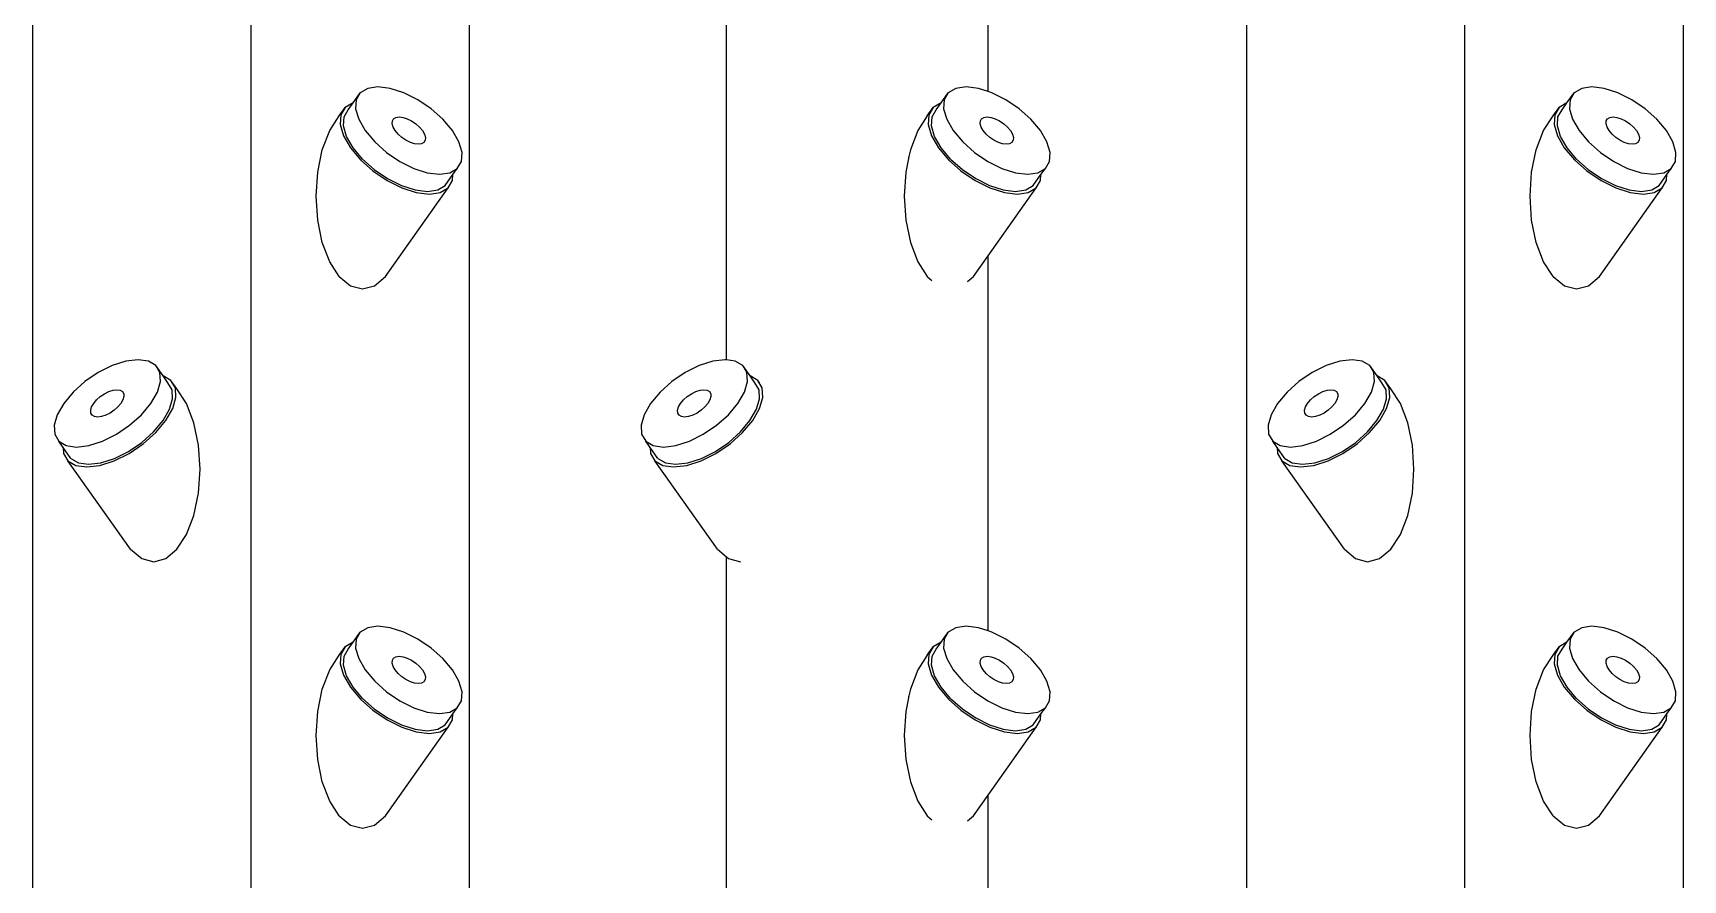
# Model space of a CAD drawing. Header units: metres. Extents: x -175 to 101, y -7 to 93.
# Drawn here: x 2.261 to 2.941, y 0.704 to 1.053 of the extents above; entities that cross this region are included whole.
import ezdxf

# ---------------------------------------------------------------- set-up
doc = ezdxf.new("R2010")
doc.units = ezdxf.units.M

msp = doc.modelspace()

# ---------------------------------------------------------------- linework, layer by layer
for p, q in [((2.26103, 0.0428), (2.26103, 1.98869)), ((2.35083, 0.0428), (2.35083, 1.98869)), ((2.44064, 1.98869), (2.44064, 0.0428)), ((2.76103, 0.0428), (2.76103, 1.98869)), ((2.85083, 0.0428), (2.85083, 1.98869)), ((2.94064, 1.98869), (2.94064, 0.0428)), ((2.6545, 1.02876), (2.6545, 1.1832)), ((2.5467, 0.9183), (2.5467, 1.05925)), ((2.39285, 1.02409), (2.39584, 1.02828)), ((2.39584, 1.02828), (2.39414, 1.02543)), ((2.39891, 1.03007), (2.39584, 1.02828)), ((2.40312, 1.03069), (2.39891, 1.03007)), ((2.4082, 1.03007), (2.40312, 1.03069)), ((2.41381, 1.02828), (2.4082, 1.03007)), ((2.41954, 1.02543), (2.41381, 1.02828)), ((2.63504, 1.02409), (2.63804, 1.02828)), ((2.63804, 1.02828), (2.63634, 1.02543)), ((2.6411, 1.03007), (2.63804, 1.02828)), ((2.64532, 1.03069), (2.6411, 1.03007)), ((2.6504, 1.03007), (2.64532, 1.03069)), ((2.6545, 1.02876), (2.6504, 1.03007)), ((2.656, 1.02828), (2.6545, 1.02876)), ((2.66174, 1.02543), (2.656, 1.02828)), ((2.89285, 1.02409), (2.89584, 1.02828)), ((2.89584, 1.02828), (2.89414, 1.02543)), ((2.89891, 1.03007), (2.89584, 1.02828)), ((2.90312, 1.03069), (2.89891, 1.03007)), ((2.9082, 1.03007), (2.90312, 1.03069)), ((2.91381, 1.02828), (2.9082, 1.03007)), ((2.91954, 1.02543), (2.91381, 1.02828)), ((2.38718, 1.01877), (2.3896, 1.02218)), ((2.3896, 1.02218), (2.38779, 1.01915)), ((2.38914, 1.01835), (2.39084, 1.02121)), ((2.39285, 1.02409), (2.3896, 1.02218)), ((2.39084, 1.02121), (2.39285, 1.02409)), ((2.39288, 1.02409), (2.39285, 1.02409)), ((2.39414, 1.02543), (2.39392, 1.02171)), ((2.39392, 1.02171), (2.39519, 1.01737)), ((2.42503, 1.02171), (2.41954, 1.02543)), ((2.42988, 1.01737), (2.42503, 1.02171)), ((2.62937, 1.01877), (2.63179, 1.02218)), ((2.63179, 1.02218), (2.62998, 1.01915)), ((2.63134, 1.01835), (2.63304, 1.02121)), ((2.63504, 1.02409), (2.63179, 1.02218)), ((2.63304, 1.02121), (2.63504, 1.02409)), ((2.63508, 1.02409), (2.63504, 1.02409)), ((2.63634, 1.02543), (2.63611, 1.02171)), ((2.63611, 1.02171), (2.63738, 1.01737)), ((2.66722, 1.02171), (2.66174, 1.02543)), ((2.67208, 1.01737), (2.66722, 1.02171)), ((2.88718, 1.01877), (2.8896, 1.02218)), ((2.8896, 1.02218), (2.88779, 1.01915)), ((2.88914, 1.01835), (2.89084, 1.02121)), ((2.89285, 1.02409), (2.8896, 1.02218)), ((2.89084, 1.02121), (2.89285, 1.02409)), ((2.89288, 1.02409), (2.89285, 1.02409)), ((2.89414, 1.02543), (2.89392, 1.02171)), ((2.89392, 1.02171), (2.89519, 1.01737)), ((2.92503, 1.02171), (2.91954, 1.02543)), ((2.92988, 1.01737), (2.92503, 1.02171)), ((2.3802, 1.0048), (2.38323, 1.0127)), ((2.38323, 1.0127), (2.38718, 1.01877)), ((2.38779, 1.01915), (2.38755, 1.0152)), ((2.38755, 1.0152), (2.3889, 1.01059)), ((2.38892, 1.01463), (2.38914, 1.01835)), ((2.39019, 1.0103), (2.38892, 1.01463)), ((2.39519, 1.01737), (2.39786, 1.01273)), ((2.39786, 1.01273), (2.40176, 1.00808)), ((2.40898, 1.01553), (2.40905, 1.01669)), ((2.40937, 1.01418), (2.40898, 1.01553)), ((2.40905, 1.01669), (2.40958, 1.01759)), ((2.41021, 1.01273), (2.40937, 1.01418)), ((2.40958, 1.01759), (2.41054, 1.01815)), ((2.41143, 1.01127), (2.41021, 1.01273)), ((2.41054, 1.01815), (2.41185, 1.01834)), ((2.41185, 1.01834), (2.41344, 1.01815)), ((2.41344, 1.01815), (2.41519, 1.01759)), ((2.41519, 1.01759), (2.41699, 1.01669)), ((2.41699, 1.01669), (2.4187, 1.01553)), ((2.4187, 1.01553), (2.42022, 1.01418)), ((2.42022, 1.01418), (2.42144, 1.01273)), ((2.42144, 1.01273), (2.42227, 1.01127)), ((2.43378, 1.01273), (2.42988, 1.01737)), ((2.43646, 1.00808), (2.43378, 1.01273)), ((2.62542, 1.0127), (2.62239, 1.0048)), ((2.62937, 1.01877), (2.62542, 1.0127)), ((2.62998, 1.01915), (2.62974, 1.0152)), ((2.62974, 1.0152), (2.63109, 1.01059)), ((2.63111, 1.01463), (2.63134, 1.01835)), ((2.63238, 1.0103), (2.63111, 1.01463)), ((2.63738, 1.01737), (2.64006, 1.01273)), ((2.64006, 1.01273), (2.64396, 1.00808)), ((2.65117, 1.01553), (2.65124, 1.01669)), ((2.65157, 1.01418), (2.65117, 1.01553)), ((2.65124, 1.01669), (2.65177, 1.01759)), ((2.6524, 1.01273), (2.65157, 1.01418)), ((2.65177, 1.01759), (2.65273, 1.01815)), ((2.65362, 1.01127), (2.6524, 1.01273)), ((2.65273, 1.01815), (2.65405, 1.01834)), ((2.65405, 1.01834), (2.65564, 1.01815)), ((2.65564, 1.01815), (2.65739, 1.01759)), ((2.65739, 1.01759), (2.65918, 1.01669)), ((2.65918, 1.01669), (2.66089, 1.01553)), ((2.66089, 1.01553), (2.66241, 1.01418)), ((2.66241, 1.01418), (2.66363, 1.01273)), ((2.66363, 1.01273), (2.66447, 1.01127)), ((2.67598, 1.01273), (2.67208, 1.01737)), ((2.67865, 1.00808), (2.67598, 1.01273)), ((2.8802, 1.0048), (2.88323, 1.0127)), ((2.88323, 1.0127), (2.88718, 1.01877)), ((2.88779, 1.01915), (2.88755, 1.0152)), ((2.88755, 1.0152), (2.8889, 1.01059)), ((2.88892, 1.01463), (2.88914, 1.01835)), ((2.89019, 1.0103), (2.88892, 1.01463)), ((2.89519, 1.01737), (2.89786, 1.01273)), ((2.89786, 1.01273), (2.90176, 1.00808)), ((2.90898, 1.01553), (2.90905, 1.01669)), ((2.90937, 1.01418), (2.90898, 1.01553)), ((2.90905, 1.01669), (2.90958, 1.01759)), ((2.91021, 1.01273), (2.90937, 1.01418)), ((2.90958, 1.01759), (2.91054, 1.01815)), ((2.91143, 1.01127), (2.91021, 1.01273)), ((2.91054, 1.01815), (2.91185, 1.01834)), ((2.91185, 1.01834), (2.91344, 1.01815)), ((2.91344, 1.01815), (2.91519, 1.01759)), ((2.91519, 1.01759), (2.91699, 1.01669)), ((2.91699, 1.01669), (2.9187, 1.01553)), ((2.9187, 1.01553), (2.92022, 1.01418)), ((2.92022, 1.01418), (2.92144, 1.01273)), ((2.92144, 1.01273), (2.92227, 1.01127)), ((2.93378, 1.01273), (2.92988, 1.01737)), ((2.93646, 1.00808), (2.93378, 1.01273)), ((2.3889, 1.01059), (2.39174, 1.00565)), ((2.39286, 1.00565), (2.39019, 1.0103)), ((2.40176, 1.00808), (2.40662, 1.00374)), ((2.41295, 1.00992), (2.41143, 1.01127)), ((2.41466, 1.00876), (2.41295, 1.00992)), ((2.41645, 1.00786), (2.41466, 1.00876)), ((2.4182, 1.0073), (2.41645, 1.00786)), ((2.41979, 1.00711), (2.4182, 1.0073)), ((2.42111, 1.0073), (2.41979, 1.00711)), ((2.42207, 1.00786), (2.42111, 1.0073)), ((2.4226, 1.00876), (2.42207, 1.00786)), ((2.42227, 1.01127), (2.42267, 1.00992)), ((2.42267, 1.00992), (2.4226, 1.00876)), ((2.43773, 1.00374), (2.43646, 1.00808)), ((2.63109, 1.01059), (2.63393, 1.00565)), ((2.63506, 1.00565), (2.63238, 1.0103)), ((2.64396, 1.00808), (2.64881, 1.00374)), ((2.65514, 1.00992), (2.65362, 1.01127)), ((2.65685, 1.00876), (2.65514, 1.00992)), ((2.65865, 1.00786), (2.65685, 1.00876)), ((2.6604, 1.0073), (2.65865, 1.00786)), ((2.66199, 1.00711), (2.6604, 1.0073)), ((2.6633, 1.0073), (2.66199, 1.00711)), ((2.66426, 1.00786), (2.6633, 1.0073)), ((2.66479, 1.00876), (2.66426, 1.00786)), ((2.66447, 1.01127), (2.66486, 1.00992)), ((2.66486, 1.00992), (2.66479, 1.00876)), ((2.67992, 1.00374), (2.67865, 1.00808)), ((2.8889, 1.01059), (2.89174, 1.00565)), ((2.89286, 1.00565), (2.89019, 1.0103)), ((2.90176, 1.00808), (2.90662, 1.00374)), ((2.91295, 1.00992), (2.91143, 1.01127)), ((2.91466, 1.00876), (2.91295, 1.00992)), ((2.91645, 1.00786), (2.91466, 1.00876)), ((2.9182, 1.0073), (2.91645, 1.00786)), ((2.91979, 1.00711), (2.9182, 1.0073)), ((2.92111, 1.0073), (2.91979, 1.00711)), ((2.92207, 1.00786), (2.92111, 1.0073)), ((2.9226, 1.00876), (2.92207, 1.00786)), ((2.92227, 1.01127), (2.92267, 1.00992)), ((2.92267, 1.00992), (2.9226, 1.00876)), ((2.93773, 1.00374), (2.93646, 1.00808)), ((2.37829, 0.99559), (2.3802, 1.0048)), ((2.39174, 1.00565), (2.39588, 1.00072)), ((2.39676, 1.00101), (2.39286, 1.00565)), ((2.39588, 1.00072), (2.40104, 0.99611)), ((2.39676, 1.00101), (2.40162, 0.99667)), ((2.40662, 1.00374), (2.4121, 1.00003)), ((2.4121, 1.00003), (2.41784, 0.99717)), ((2.4358, 0.99717), (2.4375, 1.00003)), ((2.4375, 1.00003), (2.43773, 1.00374)), ((2.62166, 1.00129), (2.62048, 0.99559)), ((2.62183, 1.00209), (2.62166, 1.00129)), ((2.62169, 1.00179), (2.62166, 1.00129)), ((2.62239, 1.0048), (2.62183, 1.00209)), ((2.63393, 1.00565), (2.63808, 1.00072)), ((2.63896, 1.00101), (2.63506, 1.00565)), ((2.63808, 1.00072), (2.64324, 0.99611)), ((2.63896, 1.00101), (2.64381, 0.99667)), ((2.64881, 1.00374), (2.6543, 1.00003)), ((2.6543, 1.00003), (2.66004, 0.99717)), ((2.678, 0.99717), (2.6797, 1.00003)), ((2.6797, 1.00003), (2.67992, 1.00374)), ((2.87829, 0.99559), (2.8802, 1.0048)), ((2.89174, 1.00565), (2.89588, 1.00072)), ((2.89676, 1.00101), (2.89286, 1.00565)), ((2.89588, 1.00072), (2.90104, 0.99611)), ((2.89676, 1.00101), (2.90162, 0.99667)), ((2.90662, 1.00374), (2.9121, 1.00003)), ((2.9121, 1.00003), (2.91784, 0.99717)), ((2.9358, 0.99717), (2.9375, 1.00003)), ((2.9375, 1.00003), (2.93773, 1.00374)), ((2.37764, 0.98571), (2.37829, 0.99559)), ((2.40104, 0.99611), (2.40687, 0.99216)), ((2.40162, 0.99667), (2.4071, 0.99295)), ((2.4071, 0.99295), (2.41284, 0.9901)), ((2.41784, 0.99717), (2.42344, 0.99538)), ((2.42344, 0.99538), (2.42852, 0.99476)), ((2.42852, 0.99476), (2.43274, 0.99538)), ((2.4308, 0.9901), (2.43401, 0.99463)), ((2.43274, 0.99538), (2.4358, 0.99717)), ((2.43386, 0.99216), (2.43401, 0.99463)), ((2.43401, 0.99463), (2.4358, 0.99717)), ((2.62048, 0.99559), (2.61983, 0.98571)), ((2.64324, 0.99611), (2.64906, 0.99216)), ((2.64381, 0.99667), (2.6493, 0.99295)), ((2.6493, 0.99295), (2.65504, 0.9901)), ((2.66004, 0.99717), (2.66564, 0.99538)), ((2.66564, 0.99538), (2.67072, 0.99476)), ((2.67072, 0.99476), (2.67493, 0.99538)), ((2.673, 0.9901), (2.6762, 0.99463)), ((2.67493, 0.99538), (2.678, 0.99717)), ((2.67605, 0.99216), (2.6762, 0.99463)), ((2.6762, 0.99463), (2.678, 0.99717)), ((2.87764, 0.98571), (2.87829, 0.99559)), ((2.90104, 0.99611), (2.90687, 0.99216)), ((2.90162, 0.99667), (2.9071, 0.99295)), ((2.9071, 0.99295), (2.91284, 0.9901)), ((2.91784, 0.99717), (2.92344, 0.99538)), ((2.92344, 0.99538), (2.92852, 0.99476)), ((2.92852, 0.99476), (2.93274, 0.99538)), ((2.9308, 0.9901), (2.93401, 0.99463)), ((2.93274, 0.99538), (2.9358, 0.99717)), ((2.93386, 0.99216), (2.93401, 0.99463)), ((2.93401, 0.99463), (2.9358, 0.99717)), ((2.37829, 0.97583), (2.37764, 0.98571)), ((2.40626, 0.95266), (2.43205, 0.98913)), ((2.40687, 0.99216), (2.41297, 0.98913)), ((2.41284, 0.9901), (2.41844, 0.98831)), ((2.41297, 0.98913), (2.41892, 0.98722)), ((2.41844, 0.98831), (2.42352, 0.98769)), ((2.41892, 0.98722), (2.42432, 0.98657)), ((2.42352, 0.98769), (2.42774, 0.98831)), ((2.42432, 0.98657), (2.4288, 0.98722)), ((2.42774, 0.98831), (2.4308, 0.9901)), ((2.4288, 0.98722), (2.43205, 0.98913)), ((2.43205, 0.98913), (2.43386, 0.99216)), ((2.61983, 0.98571), (2.62048, 0.97583)), ((2.64906, 0.99216), (2.65516, 0.98913)), ((2.6545, 0.9612), (2.67424, 0.98913)), ((2.65504, 0.9901), (2.66064, 0.98831)), ((2.65516, 0.98913), (2.66111, 0.98722)), ((2.66064, 0.98831), (2.66572, 0.98769)), ((2.66111, 0.98722), (2.66651, 0.98657)), ((2.66572, 0.98769), (2.66993, 0.98831)), ((2.66651, 0.98657), (2.67099, 0.98722)), ((2.66993, 0.98831), (2.673, 0.9901)), ((2.67099, 0.98722), (2.67424, 0.98913)), ((2.67424, 0.98913), (2.67605, 0.99216)), ((2.87829, 0.97583), (2.87764, 0.98571)), ((2.90626, 0.95266), (2.93205, 0.98913)), ((2.90687, 0.99216), (2.91297, 0.98913)), ((2.91284, 0.9901), (2.91844, 0.98831)), ((2.91297, 0.98913), (2.91892, 0.98722)), ((2.91844, 0.98831), (2.92352, 0.98769)), ((2.91892, 0.98722), (2.92432, 0.98657)), ((2.92352, 0.98769), (2.92774, 0.98831)), ((2.92432, 0.98657), (2.9288, 0.98722)), ((2.92774, 0.98831), (2.9308, 0.9901)), ((2.9288, 0.98722), (2.93205, 0.98913)), ((2.93205, 0.98913), (2.93386, 0.99216)), ((2.3802, 0.96663), (2.37829, 0.97583)), ((2.62048, 0.97583), (2.62239, 0.96663)), ((2.8802, 0.96663), (2.87829, 0.97583)), ((2.38323, 0.95872), (2.3802, 0.96663)), ((2.62239, 0.96663), (2.62542, 0.95872)), ((2.88323, 0.95872), (2.8802, 0.96663)), ((2.38718, 0.95266), (2.38323, 0.95872)), ((2.62542, 0.95872), (2.62937, 0.95266)), ((2.64846, 0.95266), (2.6545, 0.9612)), ((2.6545, 0.80676), (2.6545, 0.9612)), ((2.88718, 0.95266), (2.88323, 0.95872)), ((2.38718, 0.95266), (2.39178, 0.94885)), ((2.40166, 0.94885), (2.40626, 0.95266)), ((2.62937, 0.95266), (2.63129, 0.95107)), ((2.64598, 0.95061), (2.64846, 0.95266)), ((2.88718, 0.95266), (2.89178, 0.94885)), ((2.90166, 0.94885), (2.90626, 0.95266)), ((2.39178, 0.94885), (2.39672, 0.94755)), ((2.39672, 0.94755), (2.40166, 0.94885)), ((2.89178, 0.94885), (2.89672, 0.94755)), ((2.89672, 0.94755), (2.90166, 0.94885)), ((2.29926, 0.91777), (2.29366, 0.91598)), ((2.30434, 0.91839), (2.29926, 0.91777)), ((2.30855, 0.91777), (2.30434, 0.91839)), ((2.31162, 0.91598), (2.30855, 0.91777)), ((2.54101, 0.91777), (2.53541, 0.91598)), ((2.54609, 0.91839), (2.54101, 0.91777)), ((2.5467, 0.9183), (2.54609, 0.91839)), ((2.55031, 0.91777), (2.5467, 0.9183)), ((2.55337, 0.91598), (2.55031, 0.91777)), ((2.79926, 0.91777), (2.79366, 0.91598)), ((2.80434, 0.91839), (2.79926, 0.91777)), ((2.80855, 0.91777), (2.80434, 0.91839)), ((2.81162, 0.91598), (2.80855, 0.91777)), ((2.28792, 0.91312), (2.28243, 0.9094)), ((2.29366, 0.91598), (2.28792, 0.91312)), ((2.31332, 0.91312), (2.31162, 0.91598)), ((2.31461, 0.91179), (2.31162, 0.91598)), ((2.31354, 0.9094), (2.31332, 0.91312)), ((2.31461, 0.91179), (2.31458, 0.91179)), ((2.31787, 0.90988), (2.31461, 0.91179)), ((2.31662, 0.90891), (2.31461, 0.91179)), ((2.52967, 0.91312), (2.52419, 0.9094)), ((2.53541, 0.91598), (2.52967, 0.91312)), ((2.55507, 0.91312), (2.55337, 0.91598)), ((2.55637, 0.91179), (2.55337, 0.91598)), ((2.5553, 0.9094), (2.55507, 0.91312)), ((2.55637, 0.91179), (2.55633, 0.91179)), ((2.55962, 0.90988), (2.55637, 0.91179)), ((2.55837, 0.90891), (2.55637, 0.91179)), ((2.78792, 0.91312), (2.78243, 0.9094)), ((2.79366, 0.91598), (2.78792, 0.91312)), ((2.81332, 0.91312), (2.81162, 0.91598)), ((2.81461, 0.91179), (2.81162, 0.91598)), ((2.81354, 0.9094), (2.81332, 0.91312)), ((2.81461, 0.91179), (2.81458, 0.91179)), ((2.81787, 0.90988), (2.81461, 0.91179)), ((2.81662, 0.90891), (2.81461, 0.91179)), ((2.27758, 0.90507), (2.27368, 0.90042)), ((2.28243, 0.9094), (2.27758, 0.90507)), ((2.28876, 0.90323), (2.29048, 0.90439)), ((2.29048, 0.90439), (2.29227, 0.90529)), ((2.29227, 0.90529), (2.29402, 0.90585)), ((2.29402, 0.90585), (2.29561, 0.90604)), ((2.29561, 0.90604), (2.29693, 0.90585)), ((2.29693, 0.90585), (2.29788, 0.90529)), ((2.29788, 0.90529), (2.29841, 0.90439)), ((2.29841, 0.90439), (2.29848, 0.90323)), ((2.3096, 0.90042), (2.31227, 0.90507)), ((2.31227, 0.90507), (2.31354, 0.9094)), ((2.31832, 0.90605), (2.31662, 0.90891)), ((2.31967, 0.90685), (2.31787, 0.90988)), ((2.32028, 0.90646), (2.31787, 0.90988)), ((2.31854, 0.90233), (2.31832, 0.90605)), ((2.31991, 0.9029), (2.31967, 0.90685)), ((2.32423, 0.9004), (2.32028, 0.90646)), ((2.51933, 0.90507), (2.51543, 0.90042)), ((2.52419, 0.9094), (2.51933, 0.90507)), ((2.53052, 0.90323), (2.53223, 0.90439)), ((2.53223, 0.90439), (2.53402, 0.90529)), ((2.53402, 0.90529), (2.53577, 0.90585)), ((2.53577, 0.90585), (2.53736, 0.90604)), ((2.53736, 0.90604), (2.53868, 0.90585)), ((2.53868, 0.90585), (2.53964, 0.90529)), ((2.53964, 0.90529), (2.54017, 0.90439)), ((2.54017, 0.90439), (2.54024, 0.90323)), ((2.55135, 0.90042), (2.55403, 0.90507)), ((2.55403, 0.90507), (2.5553, 0.9094)), ((2.56007, 0.90605), (2.55837, 0.90891)), ((2.56143, 0.90685), (2.55962, 0.90988)), ((2.56026, 0.90897), (2.55962, 0.90988)), ((2.5603, 0.90233), (2.56007, 0.90605)), ((2.56167, 0.9029), (2.56143, 0.90685)), ((2.77758, 0.90507), (2.77368, 0.90042)), ((2.78243, 0.9094), (2.77758, 0.90507)), ((2.78876, 0.90323), (2.79048, 0.90439)), ((2.79048, 0.90439), (2.79227, 0.90529)), ((2.79227, 0.90529), (2.79402, 0.90585)), ((2.79402, 0.90585), (2.79561, 0.90604)), ((2.79561, 0.90604), (2.79693, 0.90585)), ((2.79693, 0.90585), (2.79788, 0.90529)), ((2.79788, 0.90529), (2.79841, 0.90439)), ((2.79841, 0.90439), (2.79848, 0.90323)), ((2.8096, 0.90042), (2.81227, 0.90507)), ((2.81227, 0.90507), (2.81354, 0.9094)), ((2.81832, 0.90605), (2.81662, 0.90891)), ((2.81967, 0.90685), (2.81787, 0.90988)), ((2.82028, 0.90646), (2.81787, 0.90988)), ((2.81854, 0.90233), (2.81832, 0.90605)), ((2.81991, 0.9029), (2.81967, 0.90685)), ((2.82423, 0.9004), (2.82028, 0.90646)), ((2.27368, 0.90042), (2.271, 0.89578)), ((2.28479, 0.89762), (2.28519, 0.89897)), ((2.28486, 0.89646), (2.28479, 0.89762)), ((2.28519, 0.89897), (2.28603, 0.90042)), ((2.28603, 0.90042), (2.28724, 0.90188)), ((2.28724, 0.90188), (2.28876, 0.90323)), ((2.29452, 0.89762), (2.2928, 0.89646)), ((2.29603, 0.89897), (2.29452, 0.89762)), ((2.29725, 0.90042), (2.29603, 0.89897)), ((2.29809, 0.90188), (2.29725, 0.90042)), ((2.29848, 0.90323), (2.29809, 0.90188)), ((2.3057, 0.89578), (2.3096, 0.90042)), ((2.3146, 0.89335), (2.31727, 0.898)), ((2.31572, 0.89335), (2.31856, 0.89829)), ((2.31727, 0.898), (2.31854, 0.90233)), ((2.31856, 0.89829), (2.31991, 0.9029)), ((2.32727, 0.89249), (2.32423, 0.9004)), ((2.51543, 0.90042), (2.51276, 0.89578)), ((2.52655, 0.89762), (2.52694, 0.89897)), ((2.52662, 0.89646), (2.52655, 0.89762)), ((2.52694, 0.89897), (2.52778, 0.90042)), ((2.52778, 0.90042), (2.529, 0.90188)), ((2.529, 0.90188), (2.53052, 0.90323)), ((2.53627, 0.89762), (2.53455, 0.89646)), ((2.53779, 0.89897), (2.53627, 0.89762)), ((2.539, 0.90042), (2.53779, 0.89897)), ((2.53984, 0.90188), (2.539, 0.90042)), ((2.54024, 0.90323), (2.53984, 0.90188)), ((2.54745, 0.89578), (2.55135, 0.90042)), ((2.55635, 0.89335), (2.55903, 0.898)), ((2.55748, 0.89335), (2.56032, 0.89829)), ((2.55903, 0.898), (2.5603, 0.90233)), ((2.56032, 0.89829), (2.56167, 0.9029)), ((2.77368, 0.90042), (2.771, 0.89578)), ((2.78479, 0.89762), (2.78519, 0.89897)), ((2.78486, 0.89646), (2.78479, 0.89762)), ((2.78519, 0.89897), (2.78603, 0.90042)), ((2.78603, 0.90042), (2.78724, 0.90188)), ((2.78724, 0.90188), (2.78876, 0.90323)), ((2.79452, 0.89762), (2.7928, 0.89646)), ((2.79603, 0.89897), (2.79452, 0.89762)), ((2.79725, 0.90042), (2.79603, 0.89897)), ((2.79809, 0.90188), (2.79725, 0.90042)), ((2.79848, 0.90323), (2.79809, 0.90188)), ((2.8057, 0.89578), (2.8096, 0.90042)), ((2.8146, 0.89335), (2.81727, 0.898)), ((2.81572, 0.89335), (2.81856, 0.89829)), ((2.81727, 0.898), (2.81854, 0.90233)), ((2.81856, 0.89829), (2.81991, 0.9029)), ((2.82727, 0.89249), (2.82423, 0.9004)), ((2.271, 0.89578), (2.26973, 0.89144)), ((2.26973, 0.89144), (2.26996, 0.88772)), ((2.2854, 0.89556), (2.28486, 0.89646)), ((2.28635, 0.895), (2.2854, 0.89556)), ((2.28767, 0.89481), (2.28635, 0.895)), ((2.28926, 0.895), (2.28767, 0.89481)), ((2.29101, 0.89556), (2.28926, 0.895)), ((2.2928, 0.89646), (2.29101, 0.89556)), ((2.29536, 0.88772), (2.30084, 0.89144)), ((2.30084, 0.89144), (2.3057, 0.89578)), ((2.3107, 0.88871), (2.3146, 0.89335)), ((2.31158, 0.88841), (2.31572, 0.89335)), ((2.32917, 0.88329), (2.32727, 0.89249)), ((2.51276, 0.89578), (2.51149, 0.89144)), ((2.51149, 0.89144), (2.51171, 0.88772)), ((2.52715, 0.89556), (2.52662, 0.89646)), ((2.52811, 0.895), (2.52715, 0.89556)), ((2.52942, 0.89481), (2.52811, 0.895)), ((2.53101, 0.895), (2.52942, 0.89481)), ((2.53276, 0.89556), (2.53101, 0.895)), ((2.53455, 0.89646), (2.53276, 0.89556)), ((2.53711, 0.88772), (2.5426, 0.89144)), ((2.5426, 0.89144), (2.54745, 0.89578)), ((2.55245, 0.88871), (2.55635, 0.89335)), ((2.55333, 0.88841), (2.55748, 0.89335)), ((2.771, 0.89578), (2.76973, 0.89144)), ((2.76973, 0.89144), (2.76996, 0.88772)), ((2.7854, 0.89556), (2.78486, 0.89646)), ((2.78635, 0.895), (2.7854, 0.89556)), ((2.78767, 0.89481), (2.78635, 0.895)), ((2.78926, 0.895), (2.78767, 0.89481)), ((2.79101, 0.89556), (2.78926, 0.895)), ((2.7928, 0.89646), (2.79101, 0.89556)), ((2.79536, 0.88772), (2.80084, 0.89144)), ((2.80084, 0.89144), (2.8057, 0.89578)), ((2.8107, 0.88871), (2.8146, 0.89335)), ((2.81158, 0.88841), (2.81572, 0.89335)), ((2.82917, 0.88329), (2.82727, 0.89249)), ((2.26996, 0.88772), (2.27166, 0.88487)), ((2.27166, 0.88487), (2.27472, 0.88308)), ((2.27345, 0.88233), (2.27166, 0.88487)), ((2.28402, 0.88308), (2.28962, 0.88487)), ((2.28962, 0.88487), (2.29536, 0.88772)), ((2.30036, 0.88065), (2.30584, 0.88437)), ((2.30059, 0.87986), (2.30642, 0.88381)), ((2.30584, 0.88437), (2.3107, 0.88871)), ((2.30642, 0.88381), (2.31158, 0.88841)), ((2.51171, 0.88772), (2.51341, 0.88487)), ((2.51341, 0.88487), (2.51648, 0.88308)), ((2.51521, 0.88233), (2.51341, 0.88487)), ((2.52577, 0.88308), (2.53137, 0.88487)), ((2.53137, 0.88487), (2.53711, 0.88772)), ((2.54211, 0.88065), (2.5476, 0.88437)), ((2.54234, 0.87986), (2.54817, 0.88381)), ((2.5476, 0.88437), (2.55245, 0.88871)), ((2.54817, 0.88381), (2.55333, 0.88841)), ((2.76996, 0.88772), (2.77166, 0.88487)), ((2.77166, 0.88487), (2.77472, 0.88308)), ((2.77345, 0.88233), (2.77166, 0.88487)), ((2.78402, 0.88308), (2.78962, 0.88487)), ((2.78962, 0.88487), (2.79536, 0.88772)), ((2.80036, 0.88065), (2.80584, 0.88437)), ((2.80059, 0.87986), (2.80642, 0.88381)), ((2.80584, 0.88437), (2.8107, 0.88871)), ((2.80642, 0.88381), (2.81158, 0.88841)), ((2.27345, 0.88233), (2.2736, 0.87986)), ((2.27666, 0.8778), (2.27345, 0.88233)), ((2.2736, 0.87986), (2.27541, 0.87683)), ((2.27472, 0.88308), (2.27894, 0.88246)), ((2.27541, 0.87683), (2.27867, 0.87492)), ((2.3012, 0.84036), (2.27541, 0.87683)), ((2.27666, 0.8778), (2.27972, 0.87601)), ((2.27894, 0.88246), (2.28402, 0.88308)), ((2.28854, 0.87492), (2.29449, 0.87683)), ((2.28902, 0.87601), (2.29462, 0.8778)), ((2.29449, 0.87683), (2.30059, 0.87986)), ((2.29462, 0.8778), (2.30036, 0.88065)), ((2.32982, 0.87341), (2.32917, 0.88329)), ((2.51521, 0.88233), (2.51536, 0.87986)), ((2.51841, 0.8778), (2.51521, 0.88233)), ((2.51536, 0.87986), (2.51716, 0.87683)), ((2.51648, 0.88308), (2.52069, 0.88246)), ((2.51716, 0.87683), (2.52042, 0.87492)), ((2.54295, 0.84036), (2.51716, 0.87683)), ((2.51841, 0.8778), (2.52148, 0.87601)), ((2.52069, 0.88246), (2.52577, 0.88308)), ((2.5303, 0.87492), (2.53625, 0.87683)), ((2.53077, 0.87601), (2.53637, 0.8778)), ((2.53625, 0.87683), (2.54234, 0.87986)), ((2.53637, 0.8778), (2.54211, 0.88065)), ((2.77345, 0.88233), (2.7736, 0.87986)), ((2.77666, 0.8778), (2.77345, 0.88233)), ((2.7736, 0.87986), (2.77541, 0.87683)), ((2.77472, 0.88308), (2.77894, 0.88246)), ((2.77541, 0.87683), (2.77867, 0.87492)), ((2.8012, 0.84036), (2.77541, 0.87683)), ((2.77666, 0.8778), (2.77972, 0.87601)), ((2.77894, 0.88246), (2.78402, 0.88308)), ((2.78854, 0.87492), (2.79449, 0.87683)), ((2.78902, 0.87601), (2.79462, 0.8778)), ((2.79449, 0.87683), (2.80059, 0.87986)), ((2.79462, 0.8778), (2.80036, 0.88065)), ((2.82982, 0.87341), (2.82917, 0.88329)), ((2.27867, 0.87492), (2.28315, 0.87427)), ((2.27972, 0.87601), (2.28394, 0.87539)), ((2.28315, 0.87427), (2.28854, 0.87492)), ((2.28394, 0.87539), (2.28902, 0.87601)), ((2.32917, 0.86353), (2.32982, 0.87341)), ((2.52042, 0.87492), (2.5249, 0.87427)), ((2.52148, 0.87601), (2.52569, 0.87539)), ((2.5249, 0.87427), (2.5303, 0.87492)), ((2.52569, 0.87539), (2.53077, 0.87601)), ((2.77867, 0.87492), (2.78315, 0.87427)), ((2.77972, 0.87601), (2.78394, 0.87539)), ((2.78315, 0.87427), (2.78854, 0.87492)), ((2.78394, 0.87539), (2.78902, 0.87601)), ((2.82917, 0.86353), (2.82982, 0.87341)), ((2.32727, 0.85433), (2.32917, 0.86353)), ((2.82727, 0.85433), (2.82917, 0.86353)), ((2.32423, 0.84642), (2.32727, 0.85433)), ((2.82423, 0.84642), (2.82727, 0.85433)), ((2.32028, 0.84036), (2.32423, 0.84642)), ((2.82028, 0.84036), (2.82423, 0.84642)), ((2.3012, 0.84036), (2.3058, 0.83655)), ((2.3058, 0.83655), (2.31074, 0.83525)), ((2.31074, 0.83525), (2.31568, 0.83655)), ((2.31568, 0.83655), (2.32028, 0.84036)), ((2.54295, 0.84036), (2.5467, 0.83725)), ((2.5467, 0.6963), (2.5467, 0.83725)), ((2.5467, 0.83725), (2.54755, 0.83655)), ((2.54755, 0.83655), (2.55249, 0.83525)), ((2.8012, 0.84036), (2.8058, 0.83655)), ((2.8058, 0.83655), (2.81074, 0.83525)), ((2.81074, 0.83525), (2.81568, 0.83655)), ((2.81568, 0.83655), (2.82028, 0.84036)), ((2.39285, 0.80209), (2.3896, 0.80018)), ((2.39084, 0.79921), (2.39285, 0.80209)), ((2.39285, 0.80209), (2.39584, 0.80628)), ((2.39288, 0.80209), (2.39285, 0.80209)), ((2.39414, 0.80343), (2.39392, 0.79971)), ((2.39584, 0.80628), (2.39414, 0.80343)), ((2.39891, 0.80807), (2.39584, 0.80628)), ((2.40312, 0.80869), (2.39891, 0.80807)), ((2.4082, 0.80807), (2.40312, 0.80869)), ((2.41381, 0.80628), (2.4082, 0.80807)), ((2.41954, 0.80343), (2.41381, 0.80628)), ((2.42503, 0.79971), (2.41954, 0.80343)), ((2.63504, 0.80209), (2.63179, 0.80018)), ((2.63304, 0.79921), (2.63504, 0.80209)), ((2.63504, 0.80209), (2.63804, 0.80628)), ((2.63508, 0.80209), (2.63504, 0.80209)), ((2.63634, 0.80343), (2.63611, 0.79971)), ((2.63804, 0.80628), (2.63634, 0.80343)), ((2.6411, 0.80807), (2.63804, 0.80628)), ((2.64532, 0.80869), (2.6411, 0.80807)), ((2.6504, 0.80807), (2.64532, 0.80869)), ((2.6545, 0.80676), (2.6504, 0.80807)), ((2.656, 0.80628), (2.6545, 0.80676)), ((2.66174, 0.80343), (2.656, 0.80628)), ((2.66722, 0.79971), (2.66174, 0.80343)), ((2.89285, 0.80209), (2.8896, 0.80018)), ((2.89084, 0.79921), (2.89285, 0.80209)), ((2.89285, 0.80209), (2.89584, 0.80628)), ((2.89288, 0.80209), (2.89285, 0.80209)), ((2.89414, 0.80343), (2.89392, 0.79971)), ((2.89584, 0.80628), (2.89414, 0.80343)), ((2.89891, 0.80807), (2.89584, 0.80628)), ((2.90312, 0.80869), (2.89891, 0.80807)), ((2.9082, 0.80807), (2.90312, 0.80869)), ((2.91381, 0.80628), (2.9082, 0.80807)), ((2.91954, 0.80343), (2.91381, 0.80628)), ((2.92503, 0.79971), (2.91954, 0.80343)), ((2.38323, 0.7907), (2.38718, 0.79677)), ((2.38718, 0.79677), (2.3896, 0.80018)), ((2.38779, 0.79715), (2.38755, 0.7932)), ((2.3896, 0.80018), (2.38779, 0.79715)), ((2.38892, 0.79263), (2.38914, 0.79635)), ((2.38914, 0.79635), (2.39084, 0.79921)), ((2.39392, 0.79971), (2.39519, 0.79537)), ((2.39519, 0.79537), (2.39786, 0.79073)), ((2.40905, 0.79469), (2.40958, 0.79559)), ((2.40958, 0.79559), (2.41054, 0.79615)), ((2.41054, 0.79615), (2.41185, 0.79634)), ((2.41185, 0.79634), (2.41344, 0.79615)), ((2.41344, 0.79615), (2.41519, 0.79559)), ((2.41519, 0.79559), (2.41699, 0.79469)), ((2.42988, 0.79537), (2.42503, 0.79971)), ((2.43378, 0.79073), (2.42988, 0.79537)), ((2.62937, 0.79677), (2.62542, 0.7907)), ((2.62937, 0.79677), (2.63179, 0.80018)), ((2.62998, 0.79715), (2.62974, 0.7932)), ((2.63179, 0.80018), (2.62998, 0.79715)), ((2.63111, 0.79263), (2.63134, 0.79635)), ((2.63134, 0.79635), (2.63304, 0.79921)), ((2.63611, 0.79971), (2.63738, 0.79537)), ((2.63738, 0.79537), (2.64006, 0.79073)), ((2.65124, 0.79469), (2.65177, 0.79559)), ((2.65177, 0.79559), (2.65273, 0.79615)), ((2.65273, 0.79615), (2.65405, 0.79634)), ((2.65405, 0.79634), (2.65564, 0.79615)), ((2.65564, 0.79615), (2.65739, 0.79559)), ((2.65739, 0.79559), (2.65918, 0.79469)), ((2.67208, 0.79537), (2.66722, 0.79971)), ((2.67598, 0.79073), (2.67208, 0.79537)), ((2.88323, 0.7907), (2.88718, 0.79677)), ((2.88718, 0.79677), (2.8896, 0.80018)), ((2.88779, 0.79715), (2.88755, 0.7932)), ((2.8896, 0.80018), (2.88779, 0.79715)), ((2.88892, 0.79263), (2.88914, 0.79635)), ((2.88914, 0.79635), (2.89084, 0.79921)), ((2.89392, 0.79971), (2.89519, 0.79537)), ((2.89519, 0.79537), (2.89786, 0.79073)), ((2.90905, 0.79469), (2.90958, 0.79559)), ((2.90958, 0.79559), (2.91054, 0.79615)), ((2.91054, 0.79615), (2.91185, 0.79634)), ((2.91185, 0.79634), (2.91344, 0.79615)), ((2.91344, 0.79615), (2.91519, 0.79559)), ((2.91519, 0.79559), (2.91699, 0.79469)), ((2.92988, 0.79537), (2.92503, 0.79971)), ((2.93378, 0.79073), (2.92988, 0.79537)), ((2.3802, 0.7828), (2.38323, 0.7907)), ((2.38755, 0.7932), (2.3889, 0.78859)), ((2.3889, 0.78859), (2.39174, 0.78365)), ((2.39019, 0.7883), (2.38892, 0.79263)), ((2.39786, 0.79073), (2.40176, 0.78608)), ((2.40898, 0.79353), (2.40905, 0.79469)), ((2.40937, 0.79218), (2.40898, 0.79353)), ((2.41021, 0.79073), (2.40937, 0.79218)), ((2.41143, 0.78927), (2.41021, 0.79073)), ((2.41295, 0.78792), (2.41143, 0.78927)), ((2.41699, 0.79469), (2.4187, 0.79353)), ((2.4187, 0.79353), (2.42022, 0.79218)), ((2.42022, 0.79218), (2.42144, 0.79073)), ((2.42144, 0.79073), (2.42227, 0.78927)), ((2.42227, 0.78927), (2.42267, 0.78792)), ((2.43646, 0.78608), (2.43378, 0.79073)), ((2.62542, 0.7907), (2.62239, 0.7828)), ((2.62974, 0.7932), (2.63109, 0.78859)), ((2.63109, 0.78859), (2.63393, 0.78365)), ((2.63238, 0.7883), (2.63111, 0.79263)), ((2.64006, 0.79073), (2.64396, 0.78608)), ((2.65117, 0.79353), (2.65124, 0.79469)), ((2.65157, 0.79218), (2.65117, 0.79353)), ((2.6524, 0.79073), (2.65157, 0.79218)), ((2.65362, 0.78927), (2.6524, 0.79073)), ((2.65514, 0.78792), (2.65362, 0.78927)), ((2.65918, 0.79469), (2.66089, 0.79353)), ((2.66089, 0.79353), (2.66241, 0.79218)), ((2.66241, 0.79218), (2.66363, 0.79073)), ((2.66363, 0.79073), (2.66447, 0.78927)), ((2.66447, 0.78927), (2.66486, 0.78792)), ((2.67865, 0.78608), (2.67598, 0.79073)), ((2.8802, 0.7828), (2.88323, 0.7907)), ((2.88755, 0.7932), (2.8889, 0.78859)), ((2.8889, 0.78859), (2.89174, 0.78365)), ((2.89019, 0.7883), (2.88892, 0.79263)), ((2.89786, 0.79073), (2.90176, 0.78608)), ((2.90898, 0.79353), (2.90905, 0.79469)), ((2.90937, 0.79218), (2.90898, 0.79353)), ((2.91021, 0.79073), (2.90937, 0.79218)), ((2.91143, 0.78927), (2.91021, 0.79073)), ((2.91295, 0.78792), (2.91143, 0.78927)), ((2.91699, 0.79469), (2.9187, 0.79353)), ((2.9187, 0.79353), (2.92022, 0.79218)), ((2.92022, 0.79218), (2.92144, 0.79073)), ((2.92144, 0.79073), (2.92227, 0.78927)), ((2.92227, 0.78927), (2.92267, 0.78792)), ((2.93646, 0.78608), (2.93378, 0.79073)), ((2.37829, 0.77359), (2.3802, 0.7828)), ((2.39286, 0.78365), (2.39019, 0.7883)), ((2.39174, 0.78365), (2.39588, 0.77872)), ((2.39676, 0.77901), (2.39286, 0.78365)), ((2.40176, 0.78608), (2.40662, 0.78174)), ((2.40662, 0.78174), (2.4121, 0.77803)), ((2.41466, 0.78676), (2.41295, 0.78792)), ((2.41645, 0.78586), (2.41466, 0.78676)), ((2.4182, 0.7853), (2.41645, 0.78586)), ((2.41979, 0.78511), (2.4182, 0.7853)), ((2.42111, 0.7853), (2.41979, 0.78511)), ((2.42207, 0.78586), (2.42111, 0.7853)), ((2.4226, 0.78676), (2.42207, 0.78586)), ((2.42267, 0.78792), (2.4226, 0.78676)), ((2.43773, 0.78174), (2.43646, 0.78608)), ((2.4375, 0.77803), (2.43773, 0.78174)), ((2.62239, 0.7828), (2.62183, 0.78009)), ((2.63506, 0.78365), (2.63238, 0.7883)), ((2.63393, 0.78365), (2.63808, 0.77872)), ((2.63896, 0.77901), (2.63506, 0.78365)), ((2.64396, 0.78608), (2.64881, 0.78174)), ((2.64881, 0.78174), (2.6543, 0.77803)), ((2.65685, 0.78676), (2.65514, 0.78792)), ((2.65865, 0.78586), (2.65685, 0.78676)), ((2.6604, 0.7853), (2.65865, 0.78586)), ((2.66199, 0.78511), (2.6604, 0.7853)), ((2.6633, 0.7853), (2.66199, 0.78511)), ((2.66426, 0.78586), (2.6633, 0.7853)), ((2.66479, 0.78676), (2.66426, 0.78586)), ((2.66486, 0.78792), (2.66479, 0.78676)), ((2.67992, 0.78174), (2.67865, 0.78608)), ((2.6797, 0.77803), (2.67992, 0.78174)), ((2.87829, 0.77359), (2.8802, 0.7828)), ((2.89286, 0.78365), (2.89019, 0.7883)), ((2.89174, 0.78365), (2.89588, 0.77872)), ((2.89676, 0.77901), (2.89286, 0.78365)), ((2.90176, 0.78608), (2.90662, 0.78174)), ((2.90662, 0.78174), (2.9121, 0.77803)), ((2.91466, 0.78676), (2.91295, 0.78792)), ((2.91645, 0.78586), (2.91466, 0.78676)), ((2.9182, 0.7853), (2.91645, 0.78586)), ((2.91979, 0.78511), (2.9182, 0.7853)), ((2.92111, 0.7853), (2.91979, 0.78511)), ((2.92207, 0.78586), (2.92111, 0.7853)), ((2.9226, 0.78676), (2.92207, 0.78586)), ((2.92267, 0.78792), (2.9226, 0.78676)), ((2.93773, 0.78174), (2.93646, 0.78608)), ((2.9375, 0.77803), (2.93773, 0.78174)), ((2.39588, 0.77872), (2.40104, 0.77411)), ((2.39676, 0.77901), (2.40162, 0.77467)), ((2.4121, 0.77803), (2.41784, 0.77517)), ((2.41784, 0.77517), (2.42344, 0.77338)), ((2.43274, 0.77338), (2.4358, 0.77517)), ((2.43401, 0.77263), (2.4358, 0.77517)), ((2.4358, 0.77517), (2.4375, 0.77803)), ((2.62166, 0.77929), (2.62048, 0.77359)), ((2.62183, 0.78009), (2.62166, 0.77929)), ((2.62169, 0.77979), (2.62166, 0.77929)), ((2.63808, 0.77872), (2.64324, 0.77411)), ((2.63896, 0.77901), (2.64381, 0.77467)), ((2.6543, 0.77803), (2.66004, 0.77517)), ((2.66004, 0.77517), (2.66564, 0.77338)), ((2.67493, 0.77338), (2.678, 0.77517)), ((2.6762, 0.77263), (2.678, 0.77517)), ((2.678, 0.77517), (2.6797, 0.77803)), ((2.89588, 0.77872), (2.90104, 0.77411)), ((2.89676, 0.77901), (2.90162, 0.77467)), ((2.9121, 0.77803), (2.91784, 0.77517)), ((2.91784, 0.77517), (2.92344, 0.77338)), ((2.93274, 0.77338), (2.9358, 0.77517)), ((2.93401, 0.77263), (2.9358, 0.77517)), ((2.9358, 0.77517), (2.9375, 0.77803)), ((2.37764, 0.76371), (2.37829, 0.77359)), ((2.40104, 0.77411), (2.40687, 0.77016)), ((2.40162, 0.77467), (2.4071, 0.77095)), ((2.40687, 0.77016), (2.41297, 0.76713)), ((2.4071, 0.77095), (2.41284, 0.7681)), ((2.41284, 0.7681), (2.41844, 0.76631)), ((2.42344, 0.77338), (2.42852, 0.77276)), ((2.42774, 0.76631), (2.4308, 0.7681)), ((2.42852, 0.77276), (2.43274, 0.77338)), ((2.4308, 0.7681), (2.43401, 0.77263)), ((2.43205, 0.76713), (2.43386, 0.77016)), ((2.43386, 0.77016), (2.43401, 0.77263)), ((2.62048, 0.77359), (2.61983, 0.76371)), ((2.64324, 0.77411), (2.64906, 0.77016)), ((2.64381, 0.77467), (2.6493, 0.77095)), ((2.64906, 0.77016), (2.65516, 0.76713)), ((2.6493, 0.77095), (2.65504, 0.7681)), ((2.65504, 0.7681), (2.66064, 0.76631)), ((2.66564, 0.77338), (2.67072, 0.77276)), ((2.66993, 0.76631), (2.673, 0.7681)), ((2.67072, 0.77276), (2.67493, 0.77338)), ((2.673, 0.7681), (2.6762, 0.77263)), ((2.67424, 0.76713), (2.67605, 0.77016)), ((2.67605, 0.77016), (2.6762, 0.77263)), ((2.87764, 0.76371), (2.87829, 0.77359)), ((2.90104, 0.77411), (2.90687, 0.77016)), ((2.90162, 0.77467), (2.9071, 0.77095)), ((2.90687, 0.77016), (2.91297, 0.76713)), ((2.9071, 0.77095), (2.91284, 0.7681)), ((2.91284, 0.7681), (2.91844, 0.76631)), ((2.92344, 0.77338), (2.92852, 0.77276)), ((2.92774, 0.76631), (2.9308, 0.7681)), ((2.92852, 0.77276), (2.93274, 0.77338)), ((2.9308, 0.7681), (2.93401, 0.77263)), ((2.93205, 0.76713), (2.93386, 0.77016)), ((2.93386, 0.77016), (2.93401, 0.77263)), ((2.37829, 0.75383), (2.37764, 0.76371)), ((2.40626, 0.73066), (2.43205, 0.76713)), ((2.41297, 0.76713), (2.41892, 0.76522)), ((2.41844, 0.76631), (2.42352, 0.76569)), ((2.41892, 0.76522), (2.42432, 0.76457)), ((2.42352, 0.76569), (2.42774, 0.76631)), ((2.42432, 0.76457), (2.4288, 0.76522)), ((2.4288, 0.76522), (2.43205, 0.76713)), ((2.61983, 0.76371), (2.62048, 0.75383)), ((2.6545, 0.7392), (2.67424, 0.76713)), ((2.65516, 0.76713), (2.66111, 0.76522)), ((2.66064, 0.76631), (2.66572, 0.76569)), ((2.66111, 0.76522), (2.66651, 0.76457)), ((2.66572, 0.76569), (2.66993, 0.76631)), ((2.66651, 0.76457), (2.67099, 0.76522)), ((2.67099, 0.76522), (2.67424, 0.76713)), ((2.87829, 0.75383), (2.87764, 0.76371)), ((2.90626, 0.73066), (2.93205, 0.76713)), ((2.91297, 0.76713), (2.91892, 0.76522)), ((2.91844, 0.76631), (2.92352, 0.76569)), ((2.91892, 0.76522), (2.92432, 0.76457)), ((2.92352, 0.76569), (2.92774, 0.76631)), ((2.92432, 0.76457), (2.9288, 0.76522)), ((2.9288, 0.76522), (2.93205, 0.76713)), ((2.3802, 0.74463), (2.37829, 0.75383)), ((2.62048, 0.75383), (2.62239, 0.74463)), ((2.8802, 0.74463), (2.87829, 0.75383)), ((2.38323, 0.73672), (2.3802, 0.74463)), ((2.62239, 0.74463), (2.62542, 0.73672)), ((2.88323, 0.73672), (2.8802, 0.74463)), ((2.38718, 0.73066), (2.38323, 0.73672)), ((2.62542, 0.73672), (2.62937, 0.73066)), ((2.64846, 0.73066), (2.6545, 0.7392)), ((2.6545, 0.58476), (2.6545, 0.7392)), ((2.88718, 0.73066), (2.88323, 0.73672)), ((2.38718, 0.73066), (2.39178, 0.72685)), ((2.40166, 0.72685), (2.40626, 0.73066)), ((2.62937, 0.73066), (2.63129, 0.72907)), ((2.64598, 0.72861), (2.64846, 0.73066)), ((2.88718, 0.73066), (2.89178, 0.72685)), ((2.90166, 0.72685), (2.90626, 0.73066)), ((2.39178, 0.72685), (2.39672, 0.72555)), ((2.39672, 0.72555), (2.40166, 0.72685)), ((2.89178, 0.72685), (2.89672, 0.72555)), ((2.89672, 0.72555), (2.90166, 0.72685))]:
    msp.add_line(p, q)

doc.saveas('drawing.dxf')
